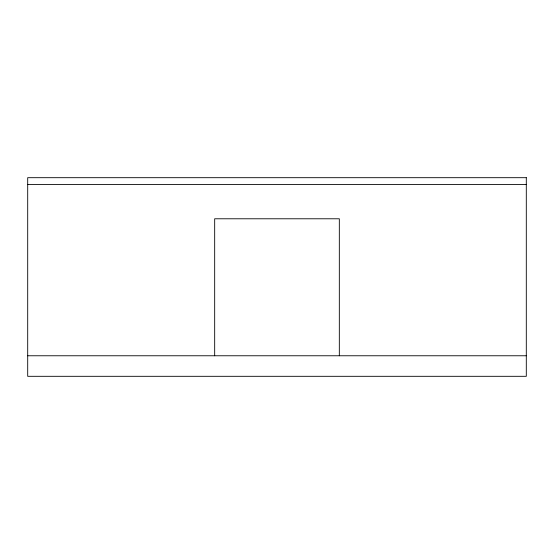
<?xml version="1.0" encoding="UTF-8"?>
<svg xmlns="http://www.w3.org/2000/svg" width="554" height="554" viewBox="0 0 554 554"><rect width="100%" height="100%" fill="white"/><g stroke="black" fill="none" stroke-linecap="round" stroke-linejoin="round"><path stroke-width="0.83" d="M27.7 184.537L526.3 184.537M27.7 355.765L526.3 355.765M339.325 355.765L339.325 218.782L214.675 218.782L214.675 355.765M526.3 177.689L27.7 177.689L27.7 376.311L526.3 376.311L526.3 177.689"/></g></svg>
